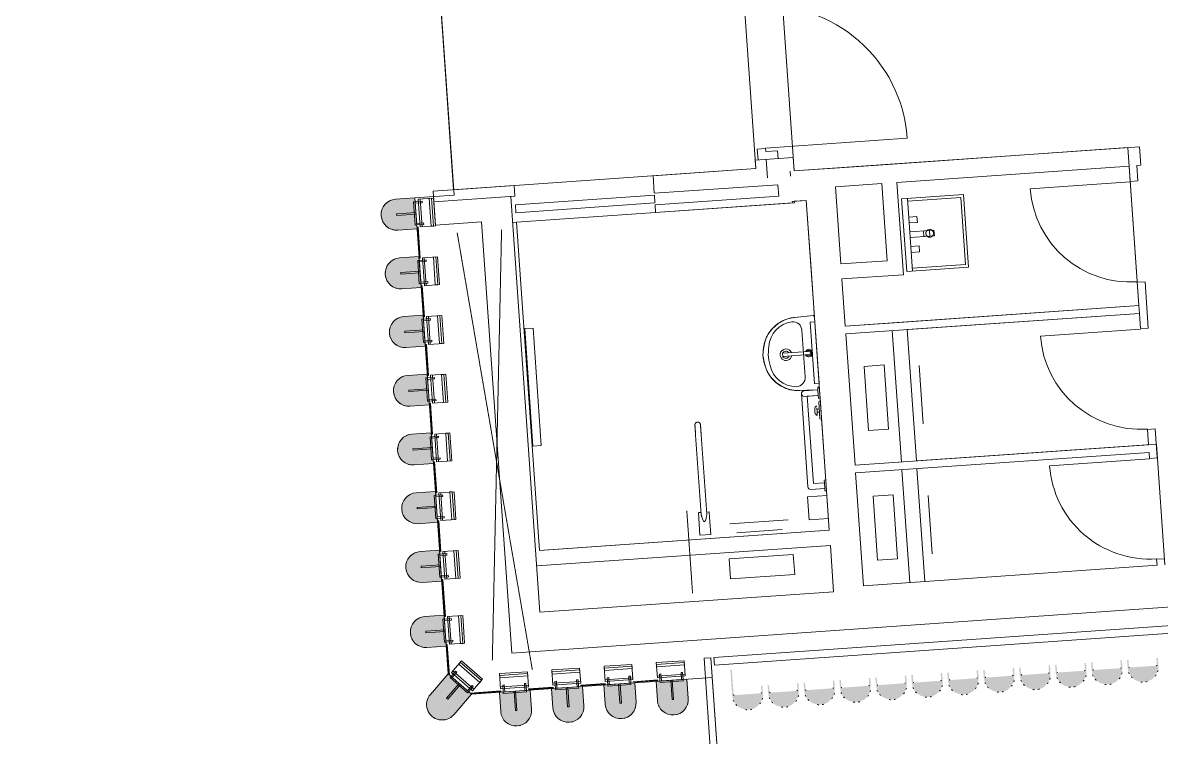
# Model space of a CAD drawing. Header units: millimetres. Extents: x 306 to 836129804, y -168137 to 818603917.
# Drawn here: x 833898772 to 833906121, y 817948945 to 817953557 of the extents above; entities that cross this region are included whole.
import ezdxf

# ---------------------------------------------------------------- set-up
doc = ezdxf.new("R2010")
doc.units = ezdxf.units.MM
doc.header["$LTSCALE"] = 3
doc.linetypes.add('CENTER', pattern=[2, 1.25, -0.25, 0.25, -0.25])
doc.linetypes.add('Overhead', pattern=[1.8, 1.2, -0.6])
for name, color, linetype, lineweight in [('A-010-M_CENTRELINE', 251, 'CENTER', 13), ('A-010-M_LINE', 251, 'Continuous', 13), ('A-200-M_WALL_INT', 251, 'Continuous', 13), ('A-214-M_CURT_WALL', 251, 'Continuous', 13), ('A-215-M_CURT_PANEL', 251, 'Continuous', 13), ('A-325-M_DOOR', 251, 'Continuous', 13), ('A-810-M_ROOMS', 251, 'Continuous', 13), ('M-287-M_DUCT', 253, 'Continuous', 5), ('M-520-M_DRAINAGE_FW', 253, 'Continuous', 5), ('Z-060-M_DETAIL', 253, 'Continuous', 5), ('Z-060-M_LINE_MEDIUM', 253, 'Continuous', 9)]:
    doc.layers.add(name, color=color, linetype=linetype, lineweight=lineweight)
doc.layers.add('UAJ-00XREF', color=7, linetype='Continuous')

# ---------------------------------------------------------------- blocks, each defined once
blk = doc.blocks.new('System Panel - ARC_Glazed-33787975-0300')
at = {"layer": 'A-215-M_CURT_PANEL', "lineweight": 9}
for p, q in [((442.5, 44), (-432.5, 44)), ((-432.5, 44), (-432.5, 0)), ((-432.5, 0), (442.5, 0)), ((442.5, 0), (442.5, 44))]:
    blk.add_line(p, q, dxfattribs=at)
blk = doc.blocks.new('ARC_CWP_PERFORATED METAL_STRAIGHT - ARC_CWP_PERFORATED METAL_STRAIGHT-V6-0300')
at = {"layer": 'A-215-M_CURT_PANEL', "lineweight": 9}
for p, q in [((100, 8), (-98, 8)), ((-95, 5), (100, 5)), ((100, 5), (100, 8))]:
    blk.add_line(p, q, dxfattribs=at)
blk = doc.blocks.new('ARC_DOOR_FOLDING_F2-TI - 900x2500mm-39066884-0300')
at = {"layer": 'A-325-M_DOOR', "lineweight": 9}
for p, q in [((-450, 25), (450, 25)), ((-450, -25), (-450, 25)), ((450, 25), (450, -25)), ((450, -25), (-450, -25))]:
    blk.add_line(p, q, dxfattribs=at)
blk = doc.blocks.new('ARC_DOOR_TIMBER_T10-TI-R - 850x2500mm-38948453-0300')
at = {"layer": 'A-325-M_DOOR'}
blk.add_line((459, 36), (459, 954), dxfattribs=at)
at = {"layer": 'A-325-M_DOOR', "lineweight": 9}
for p, q in [((-532, 113), (-482, 113)), ((-482, 113), (-482, 36)), ((482, 113), (532, 113)), ((482, 36), (482, 113)), ((-482, 36), (-462, 36)), ((-462, 36), (-462, -17)), ((462, -17), (462, 36)), ((462, 36), (482, 36)), ((-462, -17), (-532, -17)), ((532, -17), (462, -17))]:
    blk.add_line(p, q, dxfattribs=at)
at = {"layer": 'A-325-M_DOOR'}
blk.add_arc((459, 36), 918, 90, 180, dxfattribs=at)
blk = doc.blocks.new('Circular Mullion - Type A_150mm Profile-25928163-0300')
at = {"layer": 'A-214-M_CURT_WALL'}
blk.add_hatch(color=256, dxfattribs=at).paths.add_polyline_path([(-100, 0), (-90, 0), (-90, -49.5), (90, -49.5), (90, 0), (100, 0), (99.3, -55.5), (93.7, -82.9), (86.6, -100), (70.7, -120.7), (50, -136.6), (18, -147.6), (-7.1, -149.1), (-25.9, -146.6), (-50, -136.6), (-73.9, -116.5), (-90, -91.8), (-96.6, -75.9), (-100, -34.4), (-100, -16)], flags=0)
blk = doc.blocks.new('Circular Mullion - CERAMIC TUBES 150mm-32874537-0300')
at = {"layer": 'A-214-M_CURT_WALL', "lineweight": 9}
for centre, radius, start, end in [((-87, -46.5), 3, 180, 270), ((87, -46.5), 3, 270, 360), ((0, -50), 100, 197.97699, 203.35458), ((0, -50), 100, 216.64542, 222.02301), ((0, -50), 100, 317.97699, 323.35458), ((0, -50), 100, 336.64542, 342.02301), ((0, -50), 100, 257.97699, 263.35458), ((0, -50), 100, 276.64542, 282.02301)]:
    blk.add_arc(centre, radius, start, end, dxfattribs=at)
blk = doc.blocks.new('Circular Mullion - Type A_150mm Profile-28038416-0300')
at = {"layer": 'A-214-M_CURT_WALL'}
blk.add_hatch(color=256, dxfattribs=at).paths.add_polyline_path([(-100, -16), (-100, 0), (-90, 0), (-90, -49.5), (90, -49.5), (90, 115), (100, 115), (100, -50), (93.7, -82.9), (86.6, -100), (70.7, -120.7), (50, -136.6), (18, -147.6), (0, -150), (-25.9, -146.6), (-50, -136.6), (-73.9, -116.5), (-90, -91.8), (-96.6, -75.9), (-100, -49.5), (-100, -19.7)], flags=0)
blk = doc.blocks.new('Circular Mullion - CERAMIC TUBES 150mm_End Cap_Left_-32874538-0300')
at = {"layer": 'A-214-M_CURT_WALL', "lineweight": 9}
for centre, radius, start, end in [((-87, -46.5), 3, 180, 270), ((87, -46.5), 3, 270, 360), ((0, -50), 100, 197.97699, 203.35458), ((0, -50), 100, 216.64542, 222.02301), ((0, -50), 100, 317.97699, 323.35458), ((0, -50), 100, 336.64542, 342.02301), ((0, -50), 100, 257.97699, 263.35458), ((0, -50), 100, 276.64542, 282.02301)]:
    blk.add_arc(centre, radius, start, end, dxfattribs=at)
blk = doc.blocks.new('ARC_CWP_PERFORATED METAL_STRAIGHT - ARC_CWP_PERFORATED METAL_STRAIGHT-V200-0300')
at = {"layer": 'A-215-M_CURT_PANEL', "lineweight": 9}
for p, q in [((98, 8), (-100, 8)), ((-100, 8), (-100, 5)), ((-100, 5), (95, 5))]:
    blk.add_line(p, q, dxfattribs=at)
blk = doc.blocks.new('Circular Mullion - ARC_225mm CERAMIC MULLION-27539017-0300')
at = {"layer": 'Z-060-M_DETAIL', "lineweight": 9}
blk.add_hatch(color=256, dxfattribs=at).paths.add_polyline_path([(100, -125), (96.6, -150.9), (86.6, -175), (70.7, -195.7), (50, -211.6), (25.9, -221.6), (0, -225), (-25.9, -221.6), (-50, -211.6), (-70.7, -195.7), (-86.6, -175), (-96.6, -150.9), (-100, -125), (-100, 0), (100, 0)], flags=0)
at = {"layer": 'Z-060-M_DETAIL'}
for p, q in [((-90, 120), (90, 120)), ((-90, 21.5), (-90, 120)), ((90, 108), (-90, 108)), ((-90, 108), (-90, 92.6)), ((-90, 92.6), (90, 92.6)), ((90, 120), (90, 21.5)), ((90, 92.6), (90, 108)), ((90, 33.5), (-90, 33.5)), ((90, 21.5), (-90, 21.5)), ((-75, 45), (-65, 45)), ((-75, 0), (-75, 45)), ((-65, 45), (-65, 0)), ((65, 45), (75, 45)), ((65, 0), (65, 45)), ((75, 45), (75, 0)), ((-75, 0), (-75, -10)), ((-65, 0), (-75, 0)), ((-75, -10), (75, -10)), ((-5, -125), (-5, 0)), ((5, -125), (5, 0)), ((75, 0), (65, 0)), ((75, -10), (75, 0)), ((5, -125), (-5, -125))]:
    blk.add_line(p, q, dxfattribs=at)
at = {"layer": 'Z-060-M_LINE_MEDIUM'}
for p, q in [((100, 0), (-100, 0)), ((-100, 0), (-100, -125)), ((100, -125), (100, 0))]:
    blk.add_line(p, q, dxfattribs=at)
blk.add_arc((0, -125), 100, 180, 360, dxfattribs=at)
blk = doc.blocks.new('Circular Mullion - CERAMIC TUBES 225mm-27930052-0300')
at = {"layer": 'A-214-M_CURT_WALL', "lineweight": 9}
for start, end in [(96.64542, 102.02301), (77.97699, 83.35458), (156.64542, 162.02301), (137.97699, 143.35458), (36.64542, 42.02301), (17.97699, 23.35458)]:
    blk.add_arc((0, 125), 100, start, end, dxfattribs=at)
blk = doc.blocks.new('ARC_CWP_PERFORATED METAL_STRAIGHT - ARC_CWP_PERFORATED METAL_STRAIGHT-39454053-0300')
at = {"layer": 'A-215-M_CURT_PANEL', "lineweight": 9}
for p, q in [((120.4, 8), (-120.4, 8)), ((-120.4, 8), (-120.4, 5)), ((-120.4, 5), (120.4, 5)), ((120.4, 5), (120.4, 8))]:
    blk.add_line(p, q, dxfattribs=at)
blk = doc.blocks.new('ARC_CWP_PERFORATED METAL_STRAIGHT - ARC_CWP_PERFORATED METAL_STRAIGHT-V199-0300')
at = {"layer": 'A-215-M_CURT_PANEL', "lineweight": 9}
for p, q in [((100, 8), (-100, 8)), ((-100, 8), (-100, 5)), ((-100, 5), (100, 5)), ((100, 5), (100, 8))]:
    blk.add_line(p, q, dxfattribs=at)
blk = doc.blocks.new('Circular Mullion - Perforated Mesh-26022574-0300')
at = {"layer": 'A-214-M_CURT_WALL'}
blk.add_hatch(color=256, dxfattribs=at).paths.add_polyline_path([(70.7, -245.7), (86.6, -225), (97.1, -197.1), (100, -175), (100, 0), (-100, 0), (-100, -175), (-96.6, -200.9), (-86.6, -225), (-70.7, -245.7), (-50, -261.6), (-25.9, -271.6), (0, -275), (25.9, -271.6), (50, -261.6)], flags=0)
at = {"layer": 'Z-060-M_DETAIL'}
for p, q in [((-90, 120), (90, 120)), ((-90, 21.5), (-90, 120)), ((90, 108), (-90, 108)), ((-90, 108), (-90, 92.6)), ((-90, 92.6), (90, 92.6)), ((90, 120), (90, 21.5)), ((90, 92.6), (90, 108)), ((-100, 0), (-100, -175)), ((100, 0), (-100, 0)), ((90, 33.5), (-90, 33.5)), ((90, 21.5), (-90, 21.5)), ((-75, 45), (-65, 45)), ((-75, 0), (-75, 45)), ((-65, 45), (-65, 0)), ((65, 45), (75, 45)), ((65, 0), (65, 45)), ((75, 45), (75, 0)), ((-75, 0), (-75, -10)), ((-65, 0), (-75, 0)), ((-75, -10), (75, -10)), ((-5, -125), (-5, 0)), ((5, -125), (5, 0)), ((75, 0), (65, 0)), ((75, -10), (75, 0)), ((100, -175), (100, 0)), ((5, -125), (-5, -125))]:
    blk.add_line(p, q, dxfattribs=at)
blk.add_arc((0, -175), 100, 180, 360, dxfattribs=at)
blk = doc.blocks.new('Circular Mullion - CERAMIC TUBES 275mm-27930062-0300')
at = {"layer": 'A-214-M_CURT_WALL', "lineweight": 9}
for start, end in [(197.97699, 203.35458), (336.64542, 342.02301), (216.64542, 222.02301), (257.97699, 263.35458), (276.64542, 282.02301), (317.97699, 323.35458)]:
    blk.add_arc((0, -175), 100, start, end, dxfattribs=at)
blk = doc.blocks.new('ARC_CWP_PERFORATED METAL_STRAIGHT - ARC_CWP_PERFORATED METAL_STRAIGHT-39675532-0300')
at = {"layer": 'A-215-M_CURT_PANEL', "lineweight": 9}
for p, q in [((79, 8), (-79, 8)), ((-79, 8), (-79, 5)), ((-79, 5), (79, 5)), ((79, 5), (79, 8))]:
    blk.add_line(p, q, dxfattribs=at)
blk = doc.blocks.new('ARC_TFP_WC_UNISEX ACCESSIBLE_1 - WC_U_ACCESSIBLE-V281-0300')
at = {"layer": 'M-520-M_DRAINAGE_FW'}
for p, q in [((-132.5, 220), (282.5, 220)), ((-132.5, 220), (-132.5, 90)), ((282.5, 220), (282.5, 90)), ((282.5, 90), (-132.5, 90)), ((-115, -134.5), (263.1, -134.5)), ((222.5, -75), (-72.5, -75)), ((-365, -770), (-375, -765)), ((-365, -770), (-365, -880)), ((-350, -825), (-350, -800.7)), ((-350, -807.4), (-350, -815.9)), ((-365, -880), (-375, -885)), ((-350, -815), (-365, -815)), ((-365, -835), (-350, -835)), ((-350, -816.3), (-350, -816.3)), ((-350, -833.7), (-350, -825)), ((-350, -842.6), (-350, -825)), ((-365, -959.1), (-223.2, -963.2)), ((-365, -959.1), (-247.7, -962.2)), ((-223.2, -963.2), (-184.3, -971.8)), ((-184.3, -971.8), (-136.4, -995.2)), ((-136.4, -995.2), (-99.3, -1023.8)), ((-99.3, -1023.8), (-67.9, -1060.9)), ((-289.1, -1198.9), (-289.1, -1048.4)), ((-67.9, -1060.9), (-52.4, -1087.8)), ((-52.4, -1087.8), (-40.9, -1116.2)), ((-40.9, -1116.2), (-32.3, -1151.6)), ((-32.3, -1151.6), (-26.5, -1196.2)), ((-324.3, -1189.6), (-154.3, -1189.6)), ((-154.3, -1209.6), (-324.3, -1209.6)), ((-289.1, -1349.1), (-289.1, -1198.9)), ((-154.3, -1189.6), (-154.3, -1209.6)), ((-32.3, -1245.9), (-40.9, -1281.3)), ((-26.5, -1201.3), (-32.3, -1245.9)), ((-26.5, -1196.2), (-26.5, -1201.3)), ((-52.4, -1309.7), (-67.9, -1336.6)), ((-40.9, -1281.3), (-52.4, -1309.7)), ((-99.3, -1373.7), (-136.4, -1402.3)), ((-67.9, -1336.6), (-99.3, -1373.7)), ((-370, -1438.5), (-375, -1433.5)), ((-224.8, -1434.4), (-370, -1438.5)), ((-247.7, -1435.3), (-369.9, -1438.5)), ((-183.2, -1425.1), (-224.8, -1434.4)), ((-136.4, -1402.3), (-183.2, -1425.1))]:
    blk.add_line(p, q, dxfattribs=at)
at = {"layer": 'M-520-M_DRAINAGE_FW', "flags": 128}
for points in [[(-350, -795), (-348.3, -795.2), (-346.6, -795.8), (-344.9, -796.8), (-343.3, -798.2), (-340.3, -802.2), (-337.6, -808), (-335.7, -815.8), (-335, -825)], [(-350, -855), (-348.3, -854.8), (-346.6, -854.2), (-344.9, -853.2), (-343.3, -851.8), (-340.3, -847.8), (-337.6, -842), (-335.7, -834.2), (-335, -825)]]:
    blk.add_lwpolyline(points, dxfattribs=at)
at = {"layer": 'M-520-M_DRAINAGE_FW'}
for centre, radius, start, end in [((-323.7, -1199.6), 24.5, 90, 150.86431), ((-323.7, -1199.6), 24.5, 24.08951, 90), ((-175, -1198.9), 37.5, 343.30148, 165.71848), ((-323.7, -1199.6), 24.5, 165.10789, 335.91049), ((-323.7, -1199.6), 17.5, 90, 325.1501), ((-324.3, -1199.6), 10, 90, 270), ((-323.7, -1199.6), 17.5, 34.8499, 90), ((-175, -1198.9), 37.5, 196.69852, 343.30148), ((-174.1, -1198.9), 23, 23.71823, 156.28177), ((-174.1, -1198.9), 23, 207.93831, 332.06169)]:
    blk.add_arc(centre, radius, start, end, dxfattribs=at)
for points, knots in [([(-227.6, -988.5), (-243.8, -988.1), (-259.4, -994.2), (-271, -1005.5), (-282.6, -1016.7), (-289.1, -1032.2), (-289.1, -1048.4)], [3, 3, 3, 3, 4, 4, 4, 5, 5, 5, 5]), ([(-247.7, -962.2), (-238.9, -962.5), (-221.7, -964), (-201, -968.1), (-184.9, -972.8), (-173.1, -977), (-161.5, -981.8), (-150.3, -987.2), (-139.5, -993.2), (-129, -999.8), (-118.9, -1007), (-109.3, -1014.7), (-100.1, -1022.9), (-91.3, -1031.7), (-82.9, -1040.9), (-75.2, -1050.5), (-68, -1060.6), (-61.2, -1071.2), (-55.1, -1082.2), (-47.7, -1097.2), (-40.2, -1116.9), (-35.8, -1133.7), (-34, -1142.3)], [-1, -1, -1, -1, -0.916667, -0.833333, -0.791667, -0.75, -0.708333, -0.666667, -0.625, -0.583333, -0.541667, -0.5, -0.458333, -0.416667, -0.375, -0.333333, -0.291667, -0.25, -0.208333, -0.166667, -0.083333, 0, 0, 0, 0]), ([(-34, -1255.2), (-35.8, -1263.8), (-40.2, -1280.6), (-47.7, -1300.3), (-55.1, -1315.3), (-61.2, -1326.3), (-68, -1336.9), (-75.2, -1347), (-82.9, -1356.6), (-91.3, -1365.8), (-100.1, -1374.6), (-109.3, -1382.8), (-118.9, -1390.5), (-129, -1397.7), (-139.5, -1404.3), (-150.3, -1410.3), (-161.5, -1415.7), (-173.1, -1420.5), (-184.9, -1424.7), (-201, -1429.4), (-221.7, -1433.5), (-238.9, -1435), (-247.7, -1435.3)], [-1, -1, -1, -1, -0.916667, -0.833333, -0.791667, -0.75, -0.708333, -0.666667, -0.625, -0.583333, -0.541667, -0.5, -0.458333, -0.416667, -0.375, -0.333333, -0.291667, -0.25, -0.208333, -0.166667, -0.083333, 0, 0, 0, 0]), ([(-227.6, -1409), (-243.8, -1409.4), (-259.4, -1403.3), (-271, -1392), (-282.6, -1380.8), (-289.1, -1365.3), (-289.1, -1349.1)], [3, 3, 3, 3, 4, 4, 4, 5, 5, 5, 5]), ([(-369.9, -1438.5), (-371, -1438.5), (-372.5, -1438), (-373.9, -1436.7), (-374.7, -1435.4), (-375, -1434.3), (-375, -1433.5)], [-1, -1, -1, -1, -0.571429, -0.428571, -0.285714, 0, 0, 0, 0]), ([(-372.2, -1471.2), (-373, -1471.2), (-373.7, -1470.9), (-374.2, -1470.4), (-374.7, -1469.9), (-375, -1469.2), (-375, -1468.5)], [3, 3, 3, 3, 4, 4, 4, 5, 5, 5, 5])]:
    blk.add_open_spline(points, degree=3, knots=knots, dxfattribs=at)
for points in [[(-68.1, -1136.8), (-80.1, -1056.2), (-146.3, -994.6), (-227.6, -988.5)], [(-61, -1208.6), (-61, -1184.5), (-63.4, -1160.5), (-68.1, -1136.8)], [(-34, -1142.3), (-31.9, -1151.6), (-28.4, -1170.3), (-26.8, -1189.2), (-26.5, -1198.8)], [(-61, -1188.9), (-61, -1213), (-63.4, -1237), (-68.1, -1260.7)], [(-26.5, -1198.8), (-26.8, -1208.3), (-28.4, -1227.2), (-31.9, -1245.9), (-34, -1255.2)], [(-68.1, -1260.7), (-80.1, -1341.3), (-146.3, -1402.9), (-227.6, -1409)]]:
    blk.add_open_spline(points, degree=3, dxfattribs=at)
blk = doc.blocks.new('ARC_WC_GRABRAIL_FOLDING - GB2a-27630873-0300')
at = {"layer": 'M-520-M_DRAINAGE_FW'}
for p, q in [((-890.9, -111.6), (-890.9, 0)), ((-820.7, 0), (-890.9, 0)), ((-820.7, 0), (-820.7, -111.6)), ((-890.9, -146.1), (-890.9, -111.6)), ((-890.9, -146.4), (-873, -146.4)), ((-873.8, -132.4), (-873.8, -647)), ((-838.6, -146.4), (-820.7, -146.4)), ((-837.8, -647), (-837.8, -132.4)), ((-820.7, -111.6), (-820.7, -146.1))]:
    blk.add_line(p, q, dxfattribs=at)
at = {"layer": 'M-520-M_DRAINAGE_FW', "flags": 128}
for points in [[(-842, -111.6), (-843.7, -104.6), (-845.6, -98.6), (-847.6, -93.6), (-849.9, -89.8), (-852.2, -87.2), (-854.6, -85.9), (-857, -85.9), (-859.4, -87.2), (-861.7, -89.8), (-863.9, -93.6), (-866, -98.6), (-867.9, -104.6), (-869.6, -111.6)], [(-873.8, -647), (-873.8, -649.6), (-873.8, -652.2), (-873.8, -654.8), (-873.8, -657.4), (-873.8, -659.9), (-873.8, -662.4), (-873.8, -665), (-873.8, -667.4), (-873.8, -669.9), (-873.8, -672.3), (-873.8, -674.7), (-873.8, -677), (-873.8, -679.3), (-873.8, -681.5), (-873.8, -683.7), (-873.8, -685.8), (-873.8, -687.9), (-873.8, -689.9), (-873.8, -691.8), (-873.8, -693.6), (-873.8, -695.4), (-873.8, -697.1), (-873.8, -698.7), (-873.8, -700.2), (-873.8, -701.7), (-873.8, -703.1), (-873.8, -704.3), (-873.8, -705.5), (-873.8, -706.6), (-873.8, -707.6), (-873.8, -708.5), (-873.8, -709.3), (-873.8, -710), (-873.8, -710.6), (-873.8, -711.1), (-873.8, -711.4), (-873.8, -711.7), (-873.8, -711.9), (-873.8, -712)], [(-873.8, -712), (-873.8, -711.9), (-873.8, -711.8), (-873.8, -711.5), (-873.8, -711.2), (-873.8, -710.7), (-873.8, -710.1), (-873.8, -709.5), (-873.8, -708.7), (-873.8, -707.8), (-873.8, -706.9), (-873.8, -705.8), (-873.8, -704.7), (-873.8, -703.4), (-873.8, -702.1), (-873.8, -700.6), (-873.8, -699.1), (-873.8, -697.5), (-873.8, -695.9), (-873.8, -694.1), (-873.8, -692.3), (-873.8, -690.4), (-873.8, -688.4), (-873.8, -686.4), (-873.8, -684.3), (-873.8, -682.1), (-873.8, -679.9), (-873.8, -677.6), (-873.8, -675.3), (-873.8, -673), (-873.8, -670.6), (-873.8, -668.1), (-873.8, -665.6), (-873.8, -663.1), (-873.8, -660.6), (-873.8, -658), (-873.8, -655.5), (-873.8, -652.9), (-873.8, -650.3), (-873.8, -647.7), (-873.8, -647)], [(-837.8, -647), (-837.8, -649.6), (-837.8, -652.2), (-837.8, -654.8), (-837.8, -657.4), (-837.8, -659.9), (-837.8, -662.4), (-837.8, -665), (-837.8, -667.4), (-837.8, -669.9), (-837.8, -672.3), (-837.8, -674.7), (-837.8, -677), (-837.8, -679.3), (-837.8, -681.5), (-837.8, -683.7), (-837.8, -685.8), (-837.8, -687.9), (-837.8, -689.9), (-837.8, -691.8), (-837.8, -693.6), (-837.8, -695.4), (-837.8, -697.1), (-837.8, -698.7), (-837.8, -700.2), (-837.8, -701.7), (-837.8, -703.1), (-837.8, -704.3), (-837.8, -705.5), (-837.8, -706.6), (-837.8, -707.6), (-837.8, -708.5), (-837.8, -709.3), (-837.8, -710), (-837.8, -710.6), (-837.8, -711.1), (-837.8, -711.4), (-837.8, -711.7), (-837.8, -711.9), (-837.8, -712)], [(-837.8, -712), (-837.8, -711.9), (-837.8, -711.8), (-837.8, -711.5), (-837.8, -711.2), (-837.8, -710.7), (-837.8, -710.1), (-837.8, -709.5), (-837.8, -708.7), (-837.8, -707.8), (-837.8, -706.9), (-837.8, -705.8), (-837.8, -704.7), (-837.8, -703.4), (-837.8, -702.1), (-837.8, -700.6), (-837.8, -699.1), (-837.8, -697.5), (-837.8, -695.9), (-837.8, -694.1), (-837.8, -692.3), (-837.8, -690.4), (-837.8, -688.4), (-837.8, -686.4), (-837.8, -684.3), (-837.8, -682.1), (-837.8, -679.9), (-837.8, -677.6), (-837.8, -675.3), (-837.8, -673), (-837.8, -670.6), (-837.8, -668.1), (-837.8, -665.6), (-837.8, -663.1), (-837.8, -660.6), (-837.8, -658), (-837.8, -655.5), (-837.8, -652.9), (-837.8, -650.3), (-837.8, -647.7), (-837.8, -647)], [(-837.8, -712), (-837.8, -712.7), (-837.9, -713.4), (-837.9, -714.2), (-838, -714.9), (-838.2, -715.6), (-838.3, -716.3), (-838.5, -717), (-838.7, -717.7), (-838.9, -718.3), (-839.2, -719), (-839.5, -719.7), (-839.8, -720.3), (-840.2, -720.9), (-840.5, -721.6), (-840.9, -722.2), (-841.4, -722.7), (-841.8, -723.3), (-842.3, -723.9), (-842.7, -724.4), (-843.3, -724.9), (-843.8, -725.4), (-844.3, -725.9), (-844.9, -726.3), (-845.5, -726.7), (-846.1, -727.1), (-846.7, -727.5), (-847.3, -727.9), (-848, -728.2), (-848.6, -728.5), (-849.3, -728.8), (-849.9, -729), (-850.6, -729.2), (-851.3, -729.4), (-852, -729.6), (-852.7, -729.7), (-853.4, -729.8), (-854.2, -729.9), (-854.9, -730), (-855.6, -730), (-856.3, -730), (-857, -730), (-857.8, -729.9), (-858.5, -729.8), (-859.2, -729.7), (-859.9, -729.5), (-860.6, -729.3), (-861.3, -729.1), (-862, -728.9), (-862.6, -728.7), (-863.3, -728.4), (-863.9, -728.1), (-864.6, -727.7), (-865.2, -727.4), (-865.8, -727), (-866.4, -726.6), (-867, -726.1), (-867.5, -725.7), (-868.1, -725.2), (-868.6, -724.7), (-869.1, -724.2), (-869.5, -723.6), (-870, -723.1), (-870.4, -722.5), (-870.8, -721.9), (-871.2, -721.3), (-871.6, -720.7), (-871.9, -720), (-872.2, -719.4), (-872.5, -718.7), (-872.8, -718), (-873, -717.3), (-873.2, -716.7), (-873.4, -716), (-873.5, -715.2), (-873.6, -714.5), (-873.7, -713.8), (-873.8, -713.1), (-873.8, -712.4), (-873.8, -712)]]:
    blk.add_lwpolyline(points, dxfattribs=at)
at = {"layer": 'M-520-M_DRAINAGE_FW'}
for points in [[(-869.6, -111.6), (-870.2, -114.2), (-871.4, -119.2), (-873.2, -126.2), (-873.8, -130.4), (-873.8, -132.4)], [(-837.8, -132.4), (-837.8, -130.4), (-838.4, -126.2), (-840.2, -119.2), (-841.4, -114.2), (-842, -111.6)]]:
    blk.add_open_spline(points, degree=3, dxfattribs=at)
blk = doc.blocks.new('ARC_WC_GRABRAIL_FIXED_JOINED accessible - GR2b-V282-0300')
at = {"layer": 'M-520-M_DRAINAGE_FW'}
for p, q in [((-890.8, 0), (-890.8, -10)), ((-889.6, 0), (-890.8, 0)), ((-890.8, 0), (-820.8, 0)), ((-820.8, 0), (-822, 0)), ((-820.8, -10), (-820.8, 0)), ((-290.8, 0), (-290.8, -10)), ((-220.8, -10), (-220.8, 0)), ((-873.8, -10), (-890.8, -10)), ((-890.8, -10), (-889.6, -10)), ((-873.8, -10), (-837.4, -10)), ((-873.8, -100), (-873.8, -10)), ((-837.8, -100), (-837.8, -10)), ((-837.4, -10), (-837.4, -81.6)), ((-820.8, -10), (-837.3, -10)), ((-822, -10), (-820.8, -10)), ((-273.3, -10), (-289.6, -10)), ((-272.9, -10), (-236.5, -10)), ((-272.9, -81.6), (-272.9, -10)), ((-236.5, -10), (-236.5, -100)), ((-222, -10), (-236.4, -10)), ((-254.5, -118), (-855.8, -118)), ((-837.4, -81.6), (-272.9, -81.6))]:
    blk.add_line(p, q, dxfattribs=at)
for centre, start, end in [((-855.8, -100), 180, 270), ((-855.8, -100), 180, 0), ((-254.5, -100), 270, 0)]:
    blk.add_arc(centre, 18, start, end, dxfattribs=at)
blk = doc.blocks.new('ARC_WC_PAPER HOLDER - PH2-V283-0300')
at = {"layer": 'M-520-M_DRAINAGE_FW'}
for p, q in [((-780.8, 125), (-930.8, 125)), ((-930.8, 125), (-930.8, 0)), ((-780.8, 0), (-780.8, 125))]:
    blk.add_line(p, q, dxfattribs=at)
blk = doc.blocks.new('ARC_WC_MIRROR - MR2-38044893-0300')
at = {"layer": 'M-520-M_DRAINAGE_FW'}
for p, q in [((-655.8, 0), (-1055.8, 0)), ((-1055.8, 0), (-1055.8, -30)), ((-655.8, -30), (-655.8, 0)), ((-1055.8, -30), (-655.8, -30))]:
    blk.add_line(p, q, dxfattribs=at)
blk = doc.blocks.new('ARC_WC_SINK - CS-26721732-0300')
at = {"layer": 'M-520-M_DRAINAGE_FW'}
for p, q in [((235, 458.9), (-235, 458.9)), ((-235, 458.9), (-235, 58.9)), ((235, 58.9), (235, 458.9)), ((-216, 439.8), (215.9, 439.8)), ((-216, 97), (-216, 439.8)), ((215.9, 439.8), (215.9, 97)), ((-19.1, 224), (-19.1, 253.1)), ((-19.1, 253.1), (19, 253.1)), ((19, 224), (-19.1, 224)), ((-19.1, 224), (-19.1, 97)), ((-19.1, 97), (-19.1, 224)), ((19, 224), (-19.1, 224)), ((19, 253.1), (19, 224)), ((19, 97), (19, 224)), ((19, 224), (19, 97)), ((-76.2, 149.9), (-114.3, 149.9)), ((-114.3, 149.9), (-114.3, 97)), ((-76.2, 97), (-76.2, 149.9)), ((-19.1, 184.5), (19, 184.5)), ((114.3, 149.9), (76.2, 149.9)), ((76.2, 149.9), (76.2, 97)), ((114.3, 97), (114.3, 149.9)), ((-235, 97), (235, 97)), ((-114.3, 97), (-76.2, 97)), ((-19.1, 97), (19, 97)), ((-19.1, 97), (19, 97)), ((76.2, 97), (114.3, 97)), ((-235, 58.9), (235, 58.9))]:
    blk.add_line(p, q, dxfattribs=at)
for start, end in [(360, 180), (180, 360)]:
    blk.add_arc((0, 224), 25.4, start, end, dxfattribs=at)
blk = doc.blocks.new('ARC_WC_WATER CLOSET_TOTO - WC1-31613078-0300')
at = {"layer": 'M-520-M_DRAINAGE_FW'}
for p, q in [((-207.5, 295), (207.5, 295)), ((-207.5, 295), (-207.5, 165)), ((207.5, 295), (207.5, 165)), ((207.5, 165), (-207.5, 165)), ((-190, -59.5), (188.1, -59.5))]:
    blk.add_line(p, q, dxfattribs=at)
blk = doc.blocks.new('ARC_TFP _BABYCHANGE TABLE - ARC_TFP_WC _FOH_BABYCHANGE TABLE-35472373-0300')
at = {"layer": 'M-520-M_DRAINAGE_FW'}
for p, q in [((-386.6, 0), (373.4, 0)), ((-386.6, -54.2), (-386.6, 0)), ((373.4, 0), (373.4, -54.2)), ((373.4, -54.2), (-386.6, -54.2))]:
    blk.add_line(p, q, dxfattribs=at)
blk = doc.blocks.new('ARC_DOOR_WC_PARTITION - 600x2200mm-37559766-0300')
at = {"layer": 'A-325-M_DOOR'}
blk.add_line((323.5, 672), (323.5, 25), dxfattribs=at)
blk.add_arc((323.5, 25), 647, 90, 180, dxfattribs=at)
blk = doc.blocks.new('3A35X-MAGP-P-MP-00')
at = {"layer": 'A-010-M_CENTRELINE'}
blk.add_line((834482811.5, 817950407.3), (834482848.7, 817949874.7), dxfattribs=at)
at = {"layer": 'A-010-M_LINE', "linetype": 'Overhead'}
for p, q in [((834481329.5, 817952200.3), (834481814.5, 817949379.1)), ((834481615.8, 817952220.3), (834481556, 817949439.7))]:
    blk.add_line(p, q, dxfattribs=at)
at = {"layer": 'A-010-M_LINE'}
for p, q in [((834491365.7, 817950045), (834482986.6, 817949459.2)), ((834482990.1, 817949409.3), (834491369.2, 817949995.1)), ((834482986.6, 817949459.2), (834482990.1, 817949409.3))]:
    blk.add_line(p, q, dxfattribs=at)
at = {"layer": 'A-200-M_WALL_INT'}
for p, q in [((834485733.5, 817952756.7), (834483503.9, 817952600.8)), ((834485741.8, 817952637), (834485733.5, 817952756.7)), ((834483497.8, 817952687.6), (834483253.4, 817952670.5)), ((834483331.6, 817952556.2), (834483323.3, 817952675.4)), ((834483503.9, 817952600.8), (834483497.8, 817952687.6)), ((834483257.2, 817952616), (834482593.9, 817952569.6)), ((834483253.4, 817952670.5), (834483257.2, 817952616)), ((834484168.2, 817952527), (834485667, 817952631.7)), ((834485667, 817952631.7), (834485673.9, 817952533.5)), ((834485716.9, 817952635.2), (834485741.8, 817952637)), ((834485723.8, 817952537), (834485716.9, 817952635.2)), ((834482593.9, 817952569.6), (834482601.8, 817952456.3)), ((834483479, 817952599.1), (834483481.2, 817952566.6)), ((834484209.8, 817951930.9), (834484168.2, 817952527)), ((834485673.9, 817952533.5), (834485723.8, 817952537)), ((834481696.1, 817952506.8), (834481173.4, 817952470.3)), ((834481173.4, 817952470.3), (834481188.7, 817952250.8)), ((834481700.9, 817952437), (834481696.1, 817952506.8)), ((834482601.8, 817952456.3), (834483399.8, 817952512.1)), ((834483399.8, 817952512.1), (834483405.1, 817952437.3)), ((834481178.3, 817952400.4), (834481700.9, 817952437)), ((834481863.6, 817949751.6), (834481676, 817952435.2)), ((834483405.1, 817952437.3), (834482607, 817952381.5)), ((834482607, 817952381.5), (834482610.4, 817952332.9)), ((834482610.4, 817952332.9), (834483493.3, 817952394.6)), ((834483492.6, 817952404.5), (834483582.3, 817952410.8)), ((834483493.3, 817952394.6), (834483492.6, 817952404.5)), ((834483582.3, 817952410.8), (834483637.1, 817951627.3)), ((834481188.7, 817952250.8), (834481487, 817952271.7)), ((834481487, 817952271.7), (834481681.5, 817949488.2)), ((834481712.6, 817952270.1), (834481687.7, 817952268.3)), ((834481860.8, 817950149.9), (834481712.6, 817952270.1)), ((834483813.3, 817951903.2), (834484209.8, 817951930.9)), ((834483834.6, 817951598.5), (834483813.3, 817951903.2)), ((834485769.3, 817951885.6), (834485719.4, 817951882.1)), ((834485719.4, 817951882.1), (834485730, 817951731)), ((834485790.2, 817951586.4), (834485769.3, 817951885.6)), ((834485730, 817951731), (834483834.6, 817951598.5)), ((834483838.1, 817951548.7), (834485733.5, 817951681.2)), ((834485733.5, 817951681.2), (834485740.3, 817951582.9)), ((834484234.6, 817951576.4), (834484293.9, 817950728.4)), ((834485740.3, 817951582.9), (834485790.2, 817951586.4)), ((834483897.4, 817950700.7), (834483838.1, 817951548.7)), ((834484196.6, 817950721.6), (834484137.4, 817951569.6)), ((834483665, 817951228.3), (834483666.8, 817951203.4)), ((834483671.5, 817951136), (834483731.3, 817950280.6)), ((834485835.8, 817950935), (834485785.9, 817950931.5)), ((834485785.9, 817950931.5), (834485792.7, 817950833.2)), ((834485848.8, 817950748.4), (834485835.8, 817950935)), ((834485792.7, 817950833.2), (834483897.4, 817950700.7)), ((834483900.9, 817950650.8), (834485796.2, 817950783.3)), ((834485796.2, 817950783.3), (834485798.9, 817950744.9)), ((834485798.9, 817950744.9), (834485848.8, 817950748.4)), ((834483951.8, 817949922.6), (834483900.9, 817950650.8)), ((834484251, 817949943.5), (834484200.1, 817950671.8)), ((834484297.4, 817950678.6), (834484348.3, 817949950.3)), ((834483731.3, 817950280.6), (834481860.8, 817950149.9)), ((834481842.7, 817950050.9), (834483738.1, 817950183.4)), ((834483738.1, 817950183.4), (834483759, 817949884.1)), ((834481681.5, 817949488.2), (834491304.3, 817950161)), ((834485847.1, 817950055.1), (834483951.8, 817949922.6)), ((834485894.3, 817950097), (834485844.5, 817950093.5)), ((834485844.5, 817950093.5), (834485847.1, 817950055.1)), ((834483759, 817949884.1), (834481863.6, 817949751.6))]:
    blk.add_line(p, q, dxfattribs=at)
at = {"layer": 'A-810-M_ROOMS', "flags": 128}
for points in [[(834483170.2, 817946546.7), (834482990.4, 817949118.8), (834482975.6, 817949331), (834481421.9, 817949222.4), (834481270.9, 817949353.6), (834481074.4, 817952164.6), (834481056.1, 817952427), (834481308.8, 817952444.7), (834481158.3, 817954597), (834480905.6, 817954579.3), (834480887.3, 817954841.7), (834480507.3, 817960276.5), (834480638.5, 817960427.4), (834481159.8, 817960463.9), (834482038.6, 817960525.3), (834482048.6, 817960383.2), (834482211.7, 817960394.6), (834482206.1, 817960474.1), (834482186.9, 817960749), (834481789.7, 817966431.1), (834481631.7, 817966568.5), (834475379.3, 817966131.4)], [(834483422, 817953772.8), (834483503.9, 817952600.8), (834483666, 817952612.1), (834483764.9, 817952619.1), (834484111.2, 817952643.3), (834485658.6, 817952751.4), (834485667.1, 817952630.1), (834485729.9, 817951732.6), (834485733.5, 817951681.2), (834484234.6, 817951576.4), (834484293.9, 817950728.4), (834485842.6, 817950836.7), (834485897, 817950058.6)]]:
    blk.add_lwpolyline(points, dxfattribs=at)
for points in [[(834481306.3, 817952479.6), (834483257.2, 817952616), (834483111.7, 817954698.5), (834481160.7, 817954562.1)], [(834483813.3, 817951903.2), (834483834.6, 817951598.5), (834484182.5, 817951622.9), (834485730, 817951731), (834485667, 817952631.7), (834484168.2, 817952527), (834484209.8, 817951930.9)], [(834483505, 817952405.4), (834483505.7, 817952395.4), (834481712.6, 817952270.1), (834481860.8, 817950149.9), (834481888.8, 817950151.8), (834483731.3, 817950280.6), (834483704.6, 817950662.2), (834483641.8, 817951560), (834483615.4, 817951938.2), (834483582.3, 817952410.8)]]:
    blk.add_lwpolyline(points, close=True, dxfattribs=at)
at = {"layer": 'M-287-M_DUCT'}
for p, q in [((834484070.9, 817952520.2), (834483771.6, 817952499.2)), ((834483771.6, 817952499.2), (834483806.5, 817952000.5)), ((834484105.8, 817952021.4), (834484070.9, 817952520.2)), ((834483806.5, 817952000.5), (834484105.8, 817952021.4))]:
    blk.add_line(p, q, dxfattribs=at)
at = {"layer": 'A-214-M_CURT_WALL', "lineweight": 9}
for p, rotation in [((834481063, 817952327.2), 273.9989085257714), ((834481089.5, 817951948.2), 273.9989085257714), ((834481116, 817951569.1), 273.9989085257714), ((834481142.5, 817951190), 273.9989085257714), ((834481169, 817950810.9), 273.9989085257714), ((834481195.5, 817950431.9), 273.9989085257714), ((834481222, 817950052.8), 273.9989085257714), ((834481251.4, 817949632.9), 273.9989085257714), ((834481701.2, 817949241.9), 3.998908525771384), ((834482038.4, 817949265.5), 3.998908525771384), ((834482375.5, 817949289.1), 3.998908525771384), ((834482712.7, 817949312.7), 3.998908525771384)]:
    blk.add_blockref('Circular Mullion - ARC_225mm CERAMIC MULLION-27539017-0300', p, dxfattribs=dict(at, rotation=rotation))
at = {"layer": 'A-214-M_CURT_WALL', "extrusion": (0, 0, -1)}
for name, p, rotation in [('Circular Mullion - Perforated Mesh-26022574-0300', (-834481346.4, 817949288), 41.00109147422773), ('Circular Mullion - Type A_150mm Profile-25928163-0300', (-834485520.7, 817949433.8), 356.0010914742286), ('Circular Mullion - Type A_150mm Profile-25928163-0300', (-834485752.8, 817949450), 356.0010914742286), ('Circular Mullion - Type A_150mm Profile-28038416-0300', (-834483200.3, 817949271.6), 356.0010914742286), ('Circular Mullion - Type A_150mm Profile-25928163-0300', (-834484592.6, 817949368.9), 356.0010914742286), ('Circular Mullion - Type A_150mm Profile-25928163-0300', (-834484824.6, 817949385.1), 356.0010914742286), ('Circular Mullion - Type A_150mm Profile-25928163-0300', (-834485056.6, 817949401.3), 356.0010914742286), ('Circular Mullion - Type A_150mm Profile-25928163-0300', (-834485288.7, 817949417.6), 356.0010914742286), ('Circular Mullion - CERAMIC TUBES 150mm-32874537-0300', (-834485288.7, 817949417.6), 356.0010914742286), ('Circular Mullion - CERAMIC TUBES 150mm-32874537-0300', (-834485520.7, 817949433.8), 356.0010914742286), ('Circular Mullion - CERAMIC TUBES 150mm-32874537-0300', (-834485752.8, 817949450), 356.0010914742286), ('Circular Mullion - Type A_150mm Profile-25928163-0300', (-834483432.3, 817949287.8), 356.0010914742286), ('Circular Mullion - Type A_150mm Profile-25928163-0300', (-834483664.4, 817949304), 356.0010914742286), ('Circular Mullion - Type A_150mm Profile-25928163-0300', (-834483896.4, 817949320.2), 356.0010914742286), ('Circular Mullion - Type A_150mm Profile-25928163-0300', (-834484128.5, 817949336.4), 356.0010914742286), ('Circular Mullion - CERAMIC TUBES 150mm-32874537-0300', (-834484128.5, 817949336.4), 356.0010914742286), ('Circular Mullion - Type A_150mm Profile-25928163-0300', (-834484360.5, 817949352.7), 356.0010914742286), ('Circular Mullion - CERAMIC TUBES 150mm-32874537-0300', (-834484360.5, 817949352.7), 356.0010914742286), ('Circular Mullion - CERAMIC TUBES 150mm-32874537-0300', (-834484592.6, 817949368.9), 356.0010914742286), ('Circular Mullion - CERAMIC TUBES 150mm-32874537-0300', (-834484824.6, 817949385.1), 356.0010914742286), ('Circular Mullion - CERAMIC TUBES 150mm-32874537-0300', (-834485056.6, 817949401.3), 356.0010914742286), ('Circular Mullion - CERAMIC TUBES 150mm_End Cap_Left_-32874538-0300', (-834483200.3, 817949271.6), 356.0010914742286), ('Circular Mullion - CERAMIC TUBES 150mm-32874537-0300', (-834483432.3, 817949287.8), 356.0010914742286), ('Circular Mullion - CERAMIC TUBES 150mm-32874537-0300', (-834483664.4, 817949304), 356.0010914742286), ('Circular Mullion - CERAMIC TUBES 150mm-32874537-0300', (-834483896.4, 817949320.2), 356.0010914742286)]:
    blk.add_blockref(name, p, dxfattribs=dict(at, rotation=rotation))
at = {"layer": 'A-215-M_CURT_PANEL'}
for name, p, rotation in [('ARC_CWP_PERFORATED METAL_STRAIGHT - ARC_CWP_PERFORATED METAL_STRAIGHT-V199-0300', (834481076.3, 817952137.7), 273.9989085257714), ('ARC_CWP_PERFORATED METAL_STRAIGHT - ARC_CWP_PERFORATED METAL_STRAIGHT-V199-0300', (834481102.8, 817951758.6), 273.9989085257714), ('ARC_CWP_PERFORATED METAL_STRAIGHT - ARC_CWP_PERFORATED METAL_STRAIGHT-V199-0300', (834481129.3, 817951379.5), 273.9989085257714), ('ARC_CWP_PERFORATED METAL_STRAIGHT - ARC_CWP_PERFORATED METAL_STRAIGHT-V199-0300', (834481155.8, 817951000.5), 273.9989085257714), ('ARC_CWP_PERFORATED METAL_STRAIGHT - ARC_CWP_PERFORATED METAL_STRAIGHT-V199-0300', (834481182.3, 817950621.4), 273.9989085257714), ('ARC_CWP_PERFORATED METAL_STRAIGHT - ARC_CWP_PERFORATED METAL_STRAIGHT-V199-0300', (834481208.8, 817950242.3), 273.9989085257714), ('ARC_CWP_PERFORATED METAL_STRAIGHT - ARC_CWP_PERFORATED METAL_STRAIGHT-39454053-0300', (834481236.7, 817949842.9), 273.9989085257714), ('ARC_CWP_PERFORATED METAL_STRAIGHT - ARC_CWP_PERFORATED METAL_STRAIGHT-V200-0300', (834481264.6, 817949443.4), 273.9989085257714), ('System Panel - ARC_Glazed-33787975-0300', (834482997.6, 817949016.4), 93.9989085257714), ('ARC_CWP_PERFORATED METAL_STRAIGHT - ARC_CWP_PERFORATED METAL_STRAIGHT-39675532-0300', (834482544.1, 817949300.9), 3.998908525771384), ('ARC_CWP_PERFORATED METAL_STRAIGHT - ARC_CWP_PERFORATED METAL_STRAIGHT-V6-0300', (834481511.6, 817949228.7), 3.998908525771384), ('ARC_CWP_PERFORATED METAL_STRAIGHT - ARC_CWP_PERFORATED METAL_STRAIGHT-39675532-0300', (834481869.8, 817949253.7), 3.998908525771384), ('ARC_CWP_PERFORATED METAL_STRAIGHT - ARC_CWP_PERFORATED METAL_STRAIGHT-39675532-0300', (834482206.9, 817949277.3), 3.998908525771384)]:
    blk.add_blockref(name, p, dxfattribs=dict(at, rotation=rotation))
at = {"layer": 'A-325-M_DOOR'}
for name, p, rotation in [('ARC_DOOR_TIMBER_T10-TI-R - 850x2500mm-38948453-0300', (834483251.2, 817953203.7), 273.9989085257701), ('ARC_DOOR_WC_PARTITION - 600x2200mm-37559766-0300', (834485721.6, 817952209.5), 93.9989085257714), ('ARC_DOOR_FOLDING_F2-TI - 900x2500mm-39066884-0300', (834482155.5, 817952387.5), 183.9989085257713), ('ARC_DOOR_WC_PARTITION - 600x2200mm-37559766-0300', (834485788, 817951258.9), 93.9989085257714), ('ARC_DOOR_WC_PARTITION - 600x2200mm-37559766-0300', (834485846.6, 817950421), 93.99890852577089)]:
    blk.add_blockref(name, p, dxfattribs=dict(at, rotation=rotation))
at = {"layer": 'M-520-M_DRAINAGE_FW'}
for name, p, rotation in [('ARC_WC_SINK - CS-26721732-0300', (834484155.8, 817952182.4), 273.9989085257716), ('ARC_TFP_WC_UNISEX ACCESSIBLE_1 - WC_U_ACCESSIBLE-V281-0300', (834483360.6, 817950205.8), 183.9989085257713), ('ARC_TFP _BABYCHANGE TABLE - ARC_TFP_WC _FOH_BABYCHANGE TABLE-35472373-0300', (834481791.3, 817951210.3), 93.99890852577327), ('ARC_WC_MIRROR - MR2-38044893-0300', (834483561.5, 817952279.4), 93.99890852577134), ('ARC_WC_WATER CLOSET_TOTO - WC1-31613078-0300', (834484264.3, 817951152.4), 93.99890852577114), ('ARC_WC_GRABRAIL_FIXED_JOINED accessible - GR2b-V282-0300', (834483728.8, 817950316), 273.9989085257712), ('ARC_WC_GRABRAIL_FOLDING - GB2a-27630873-0300', (834482077.7, 817950191.3), 183.9989085257713), ('ARC_WC_PAPER HOLDER - PH2-V283-0300', (834483661, 817951285.2), 93.99890852577185), ('ARC_WC_WATER CLOSET_TOTO - WC1-31613078-0300', (834484322.8, 817950314.5), 93.99890852577114)]:
    blk.add_blockref(name, p, dxfattribs=dict(at, rotation=rotation))
at = {"layer": 'Z-060-M_DETAIL', "extrusion": (0, 0, -1), "rotation": 41.00109147422773}
blk.add_blockref('Circular Mullion - CERAMIC TUBES 275mm-27930062-0300', (-834481346.4, 817949288), dxfattribs=at)
at = {"layer": 'Z-060-M_LINE_MEDIUM', "lineweight": 5, "extrusion": (0, 0, -1)}
for p, rotation in [((-834481063, 817952327.2), 266.0010914742286), ((-834481089.5, 817951948.2), 266.0010914742286), ((-834481116, 817951569.1), 266.0010914742286), ((-834481142.5, 817951190), 266.0010914742286), ((-834481169, 817950810.9), 266.0010914742286), ((-834481195.5, 817950431.9), 266.0010914742286), ((-834481222, 817950052.8), 266.0010914742286), ((-834481251.4, 817949632.9), 266.0010914742286), ((-834482712.7, 817949312.7), 176.0010914742286), ((-834481701.2, 817949241.9), 176.0010914742286), ((-834482038.4, 817949265.5), 176.0010914742286), ((-834482375.5, 817949289.1), 176.0010914742286)]:
    blk.add_blockref('Circular Mullion - CERAMIC TUBES 225mm-27930052-0300', p, dxfattribs=dict(at, rotation=rotation))

msp = doc.modelspace()

# ---------------------------------------------------------------- block references
at = {"layer": 'UAJ-00XREF', "ltscale": 0.5}
msp.add_blockref('3A35X-MAGP-P-MP-00', (-579752.6, 0), dxfattribs=at)

doc.saveas('drawing.dxf')
